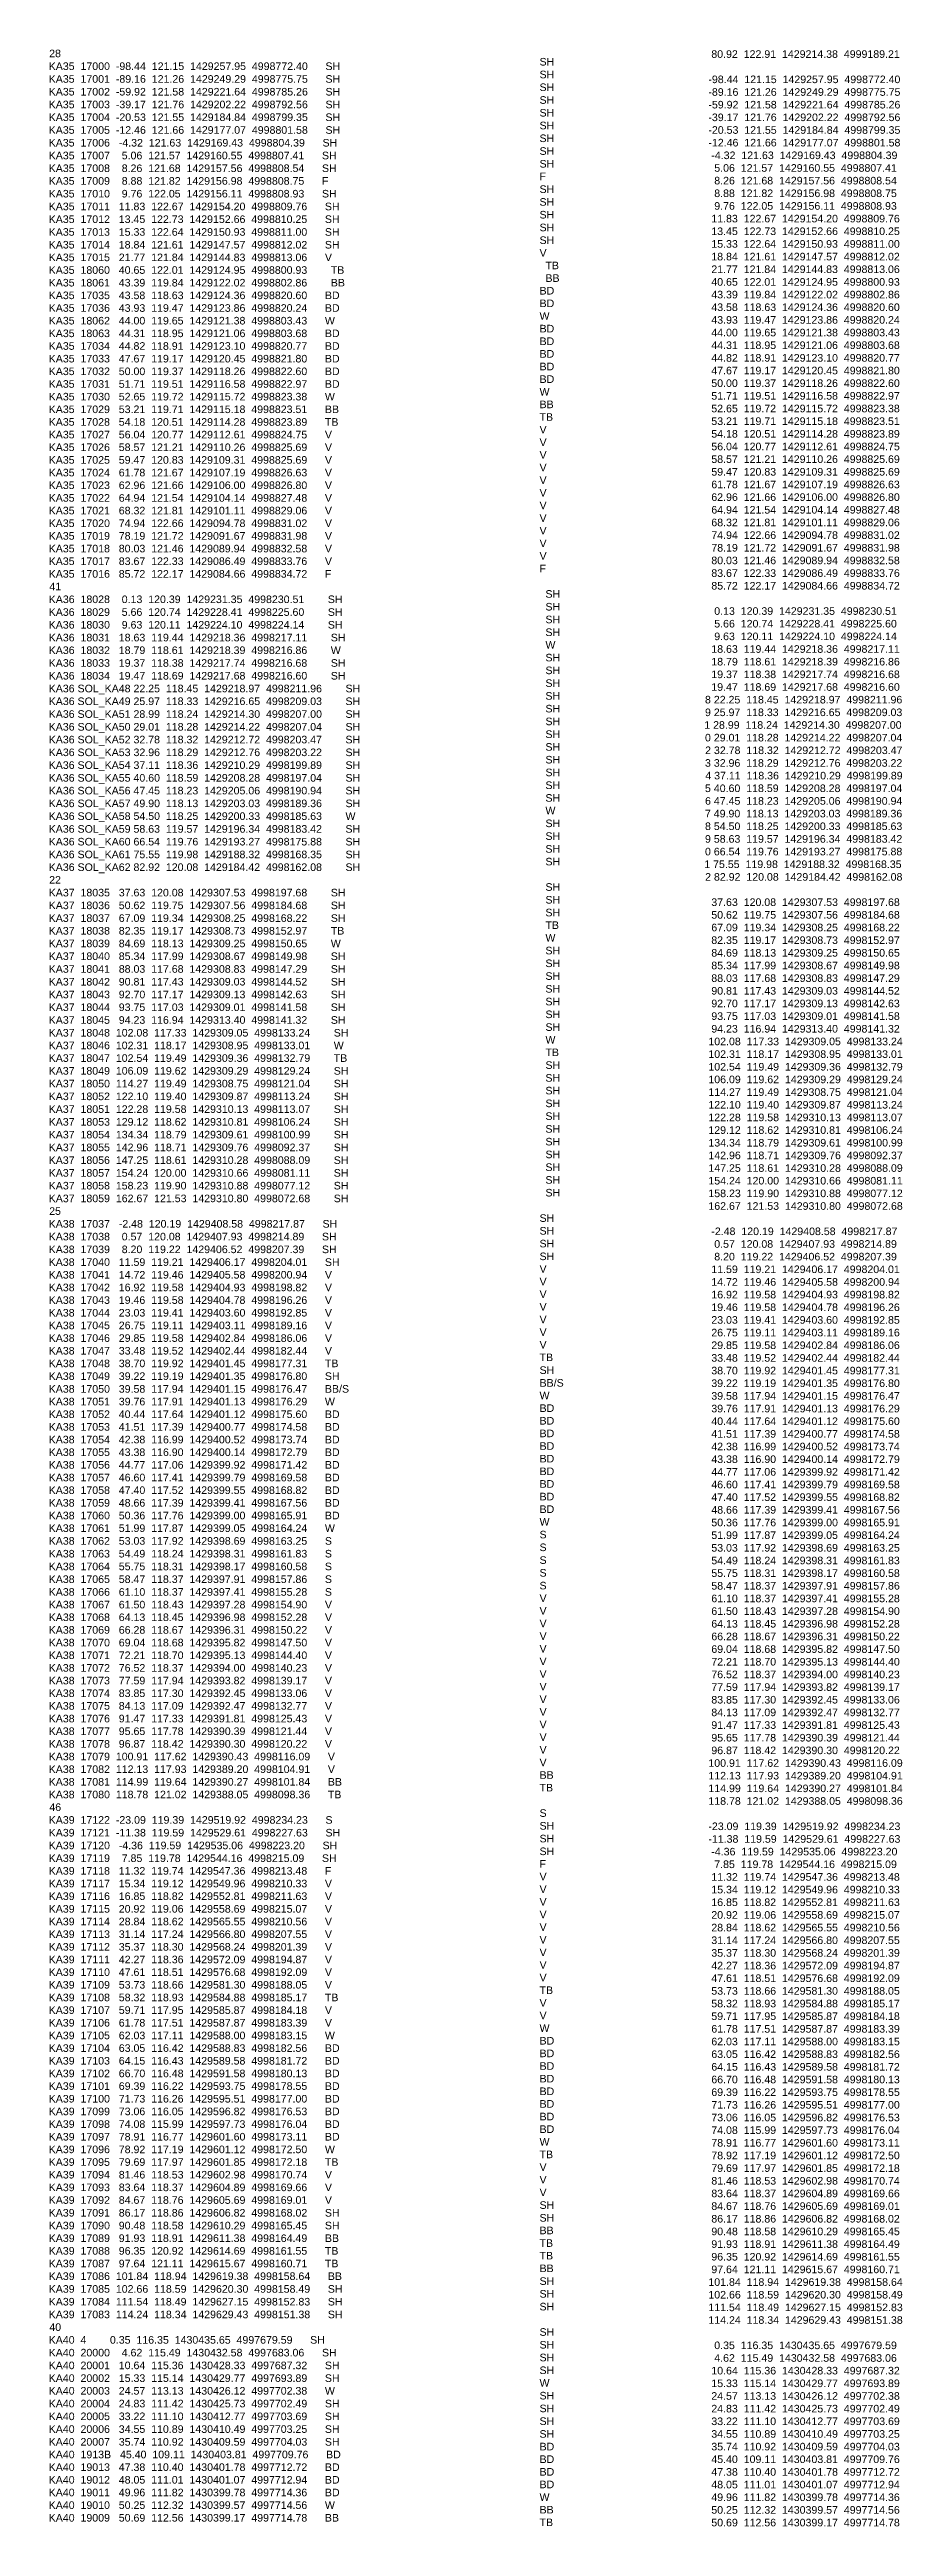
# Model space of a CAD drawing. Header units: millimetres. Extents: x -4102225 to 9709333, y -443196 to 2258209.
# Drawn here: x 698815 to 755053, y 907507 to 1070949 of the extents above; entities that cross this region are included whole.
import ezdxf

# ---------------------------------------------------------------- set-up
doc = ezdxf.new("R2010")
doc.units = ezdxf.units.MM
doc.layers.get('0').update_dxf_attribs({"lineweight": 0})
doc.styles.get("Standard").update_dxf_attribs({"font": 'arial.ttf'})

msp = doc.modelspace()

# ---------------------------------------------------------------- texts
at = {"color": 32, "true_color": 0xcd6928}
for s, p in [('28', (698788.335, 1070441.911)), ('KA35  17000  -98.44  121.15  1429257.95  4998772.40      SH', (698757.64, 1069600.051)), ('KA35  17001  -89.16  121.26  1429249.29  4998775.75      SH', (698757.64, 1068758.191)), ('   SH', (730542.682, 1069895.104)), ('   SH', (730542.682, 1069053.244)), ('KA35  17002  -59.92  121.58  1429221.64  4998785.26      SH', (698757.64, 1067916.331)), ('KA35  17003  -39.17  121.76  1429202.22  4998792.56      SH', (698757.64, 1067074.471)), ('   SH', (730542.682, 1068211.384)), ('   SH', (730542.682, 1067369.524)), ('KA35  17004  -20.53  121.55  1429184.84  4998799.35      SH', (698757.64, 1066232.611)), ('KA35  17005  -12.46  121.66  1429177.07  4998801.58      SH', (698757.64, 1065390.751)), ('   SH', (730542.682, 1066527.664)), ('   SH', (730542.682, 1065685.804)), ('KA35  17006   -4.32  121.63  1429169.43  4998804.39      SH', (698757.64, 1064548.891)), ('KA35  17007    5.06  121.57  1429160.55  4998807.41      SH', (698757.64, 1063707.031)), ('   SH', (730542.682, 1064843.944)), ('   SH', (730542.682, 1064002.084)), ('KA35  17008    8.26  121.68  1429157.56  4998808.54      SH', (698757.64, 1062865.171)), ('KA35  17009    8.88  121.82  1429156.98  4998808.75      F', (698757.64, 1062029.792)), ('   SH', (730542.682, 1063160.224)), ('   F', (730542.682, 1062326.891)), ('KA35  17010    9.76  122.05  1429156.11  4998808.93      SH', (698757.64, 1061187.932)), ('KA35  17011   11.83  122.67  1429154.20  4998809.76      SH', (698757.64, 1060346.072)), ('   SH', (730542.682, 1061485.031)), ('   SH', (730542.682, 1060643.171)), ('KA35  17012   13.45  122.73  1429152.66  4998810.25      SH', (698757.64, 1059504.212)), ('KA35  17013   15.33  122.64  1429150.93  4998811.00      SH', (698757.64, 1058662.352)), ('   SH', (730542.682, 1059801.311)), ('   SH', (730542.682, 1058959.451)), ('KA35  17014   18.84  121.61  1429147.57  4998812.02      SH', (698757.64, 1057820.492)), ('KA35  17015   21.77  121.84  1429144.83  4998813.06      V', (698757.64, 1056985.112)), ('   V', (730542.682, 1057284.258)), ('   SH', (730542.682, 1058117.591)), ('KA35  18060   40.65  122.01  1429124.95  4998800.93        TB', (698757.64, 1056149.733)), ('     TB', (730542.682, 1056450.925)), ('     BB', (730542.682, 1055617.591)), ('KA35  18061   43.39  119.84  1429122.02  4998802.86        BB', (698757.64, 1055314.353)), ('KA35  17035   43.58  118.63  1429124.36  4998820.60      BD', (698757.64, 1054478.973)), ('   BD', (730542.682, 1054784.258)), ('   BD', (730542.682, 1053950.925)), ('KA35  17036   43.93  119.47  1429123.86  4998820.24      BD', (698757.64, 1053643.593)), ('KA35  18062   44.00  119.65  1429121.38  4998803.43      W', (698757.64, 1052808.214)), ('   W', (730542.682, 1053117.591)), ('   BD', (730542.682, 1052284.258)), ('KA35  18063   44.31  118.95  1429121.06  4998803.68      BD', (698757.64, 1051972.834)), ('KA35  17034   44.82  118.91  1429123.10  4998820.77      BD', (698757.64, 1051137.454)), ('   BD', (730542.682, 1051450.925)), ('   BD', (730542.682, 1050617.591)), ('KA35  17033   47.67  119.17  1429120.45  4998821.80      BD', (698757.64, 1050302.074)), ('KA35  17032   50.00  119.37  1429118.26  4998822.60      BD', (698757.64, 1049466.695)), ('   BD', (730542.682, 1049784.258)), ('   BD', (730542.682, 1048950.925)), ('KA35  17031   51.71  119.51  1429116.58  4998822.97      BD', (698757.64, 1048631.315)), ('KA35  17030   52.65  119.72  1429115.72  4998823.38      W', (698757.64, 1047795.935)), ('   W', (730542.682, 1048117.591)), ('   BB', (730542.682, 1047284.258)), ('KA35  17029   53.21  119.71  1429115.18  4998823.51      BB', (698757.64, 1046960.556)), ('KA35  17028   54.18  120.51  1429114.28  4998823.89      TB', (698757.64, 1046125.176)), ('   V', (730542.682, 1045617.591)), ('   TB', (730542.682, 1046450.925)), ('KA35  17027   56.04  120.77  1429112.61  4998824.75      V', (698757.64, 1045289.796)), ('KA35  17026   58.57  121.21  1429110.26  4998825.69      V', (698757.64, 1044454.416)), ('   V', (730542.682, 1044784.258)), ('   V', (730542.682, 1043950.925)), ('KA35  17025   59.47  120.83  1429109.31  4998825.69      V', (698757.64, 1043619.037)), ('KA35  17024   61.78  121.67  1429107.19  4998826.63      V', (698757.64, 1042783.657)), ('   V', (730542.682, 1043117.591)), ('   V', (730542.682, 1042284.258)), ('KA35  17023   62.96  121.66  1429106.00  4998826.80      V', (698757.64, 1041948.277)), ('KA35  17022   64.94  121.54  1429104.14  4998827.48      V', (698757.64, 1041112.898)), ('   V', (730542.682, 1041450.925)), ('KA35  17021   68.32  121.81  1429101.11  4998829.06      V', (698757.64, 1040277.518)), ('KA35  17020   74.94  122.66  1429094.78  4998831.02      V', (698757.64, 1039442.138)), ('   V', (730542.682, 1040617.591)), ('   V', (730542.682, 1039784.258)), ('KA35  17019   78.19  121.72  1429091.67  4998831.98      V', (698757.64, 1038606.758)), ('KA35  17018   80.03  121.46  1429089.94  4998832.58      V', (698757.64, 1037771.379)), ('   V', (730542.682, 1038950.925)), ('   V', (730542.682, 1038117.591)), ('KA35  17017   83.67  122.33  1429086.49  4998833.76      V', (698757.64, 1036935.999)), ('KA35  17016   85.72  122.17  1429084.66  4998834.72      F', (698757.64, 1036100.619)), ('   V', (730542.682, 1037284.258)), ('   F', (730542.682, 1036450.925)), ('KA36  18028    0.13  120.39  1429231.35  4998230.51        SH', (698757.64, 1034423.38)), ('41', (698799.932, 1035265.24)), ('     SH', (730542.682, 1034775.731)), ('KA36  18029    5.66  120.74  1429228.41  4998225.60        SH', (698757.64, 1033581.52)), ('KA36  18030    9.63  120.11  1429224.10  4998224.14        SH', (698757.64, 1032739.66)), ('     SH', (730542.682, 1033933.871)), ('     SH', (730542.682, 1033092.011)), ('KA36  18031   18.63  119.44  1429218.36  4998217.11        SH', (698757.64, 1031897.8)), ('KA36  18032   18.79  118.61  1429218.39  4998216.86        W', (698757.64, 1031062.42)), ('     W', (730542.682, 1031416.818)), ('     SH', (730542.682, 1032250.151)), ('KA36  18033   19.37  118.38  1429217.74  4998216.68        SH', (698757.64, 1030220.56)), ('KA36  18034   19.47  118.69  1429217.68  4998216.60        SH', (698757.64, 1029378.7)), ('     SH', (730542.682, 1030574.958)), ('     SH', (730542.682, 1029733.098)), ('KA36 SOL_KA48 22.25  118.45  1429218.97  4998211.96        SH', (698757.64, 1028536.499)), ('KA36 SOL_KA49 25.97  118.33  1429216.65  4998209.03        SH', (698757.64, 1027694.298)), ('     SH', (730542.682, 1028891.238)), ('     SH', (730542.682, 1028049.378)), ('KA36 SOL_KA51 28.99  118.24  1429214.30  4998207.00        SH', (698757.64, 1026852.097)), ('KA36 SOL_KA50 29.01  118.28  1429214.22  4998207.04        SH', (698757.64, 1026009.896)), ('     SH', (730542.682, 1027207.518)), ('     SH', (730542.682, 1026365.658)), ('KA36 SOL_KA52 32.78  118.32  1429212.72  4998203.47        SH', (698757.64, 1025167.695)), ('KA36 SOL_KA53 32.96  118.29  1429212.76  4998203.22        SH', (698757.64, 1024325.494)), ('     SH', (730542.682, 1025523.799)), ('     SH', (730542.682, 1024681.939)), ('KA36 SOL_KA54 37.11  118.36  1429210.29  4998199.89        SH', (698757.64, 1023483.293)), ('KA36 SOL_KA55 40.60  118.59  1429208.28  4998197.04        SH', (698757.64, 1022641.092)), ('     SH', (730542.682, 1023840.079)), ('     SH', (730542.682, 1022998.219)), ('KA36 SOL_KA56 47.45  118.23  1429205.06  4998190.94        SH', (698757.64, 1021798.891)), ('     SH', (730542.682, 1022156.359)), ('     SH', (730542.682, 1021314.499)), ('KA36 SOL_KA57 49.90  118.13  1429203.03  4998189.36        SH', (698757.64, 1020956.69)), ('KA36 SOL_KA58 54.50  118.25  1429200.33  4998185.63        W', (698757.64, 1020114.489)), ('     W', (730542.682, 1020481.166)), ('     SH', (730542.682, 1019639.306)), ('KA36 SOL_KA59 58.63  119.57  1429196.34  4998183.42        SH', (698757.64, 1019272.288)), ('KA36 SOL_KA60 66.54  119.76  1429193.27  4998175.88        SH', (698757.64, 1018430.087)), ('     SH', (730542.682, 1018797.446)), ('     SH', (730542.682, 1017955.586)), ('KA36 SOL_KA61 75.55  119.98  1429188.32  4998168.35        SH', (698757.64, 1017587.886)), ('KA36 SOL_KA62 82.92  120.08  1429184.42  4998162.08        SH', (698757.64, 1016745.685)), ('     SH', (730542.682, 1017113.726)), ('KA37  18035   37.63  120.08  1429307.53  4998197.68        SH', (698757.64, 1015068.446)), ('22', (698788.335, 1015910.305)), ('     SH', (730542.682, 1015438.533)), ('     SH', (730542.682, 1014596.673)), ('KA37  18036   50.62  119.75  1429307.56  4998184.68        SH', (698757.64, 1014226.586)), ('KA37  18037   67.09  119.34  1429308.25  4998168.22        SH', (698757.64, 1013384.726)), ('     TB', (730542.682, 1012921.479)), ('     SH', (730542.682, 1013754.813)), ('KA37  18038   82.35  119.17  1429308.73  4998152.97        TB', (698757.64, 1012549.346)), ('KA37  18039   84.69  118.13  1429309.25  4998150.65        W', (698757.64, 1011713.966)), ('     W', (730542.682, 1012088.146)), ('     SH', (730542.682, 1011246.286)), ('KA37  18040   85.34  117.99  1429308.67  4998149.98        SH', (698757.64, 1010872.106)), ('KA37  18041   88.03  117.68  1429308.83  4998147.29        SH', (698757.64, 1010030.246)), ('     SH', (730542.682, 1010404.426)), ('KA37  18042   90.81  117.43  1429309.03  4998144.52        SH', (698757.64, 1009188.386)), ('KA37  18043   92.70  117.17  1429309.13  4998142.63        SH', (698757.64, 1008346.526)), ('     SH', (730542.682, 1009562.566)), ('     SH', (730542.682, 1008720.706)), ('KA37  18044   93.75  117.03  1429309.01  4998141.58        SH', (698757.64, 1007504.667)), ('KA37  18045   94.23  116.94  1429313.40  4998141.32        SH', (698757.64, 1006662.807)), ('     SH', (730542.682, 1007878.846)), ('     SH', (730542.682, 1007036.986)), ('KA37  18048  102.08  117.33  1429309.05  4998133.24        SH', (698757.64, 1005820.947)), ('KA37  18046  102.31  118.17  1429308.95  4998133.01        W', (698757.64, 1004985.567)), ('     W', (730542.682, 1005361.793)), ('     SH', (730542.682, 1006195.126)), ('KA37  18047  102.54  119.49  1429309.36  4998132.79        TB', (698757.64, 1004150.187)), ('KA37  18049  106.09  119.62  1429309.29  4998129.24        SH', (698757.64, 1003308.327)), ('     TB', (730542.682, 1004528.46)), ('     SH', (730542.682, 1003686.6)), ('KA37  18050  114.27  119.49  1429308.75  4998121.04        SH', (698757.64, 1002466.467)), ('KA37  18052  122.10  119.40  1429309.87  4998113.24        SH', (698757.64, 1001624.607)), ('     SH', (730542.682, 1002844.74)), ('     SH', (730542.682, 1002002.88)), ('KA37  18051  122.28  119.58  1429310.13  4998113.07        SH', (698757.64, 1000782.748)), ('KA37  18053  129.12  118.62  1429310.81  4998106.24        SH', (698757.64, 999940.888)), ('     SH', (730542.682, 1001161.02)), ('     SH', (730542.682, 1000319.16)), ('KA37  18054  134.34  118.79  1429309.61  4998100.99        SH', (698757.64, 999099.028)), ('KA37  18055  142.96  118.71  1429309.76  4998092.37        SH', (698757.64, 998257.168)), ('     SH', (730542.682, 999477.3)), ('     SH', (730542.682, 998635.44)), ('KA37  18056  147.25  118.61  1429310.28  4998088.09        SH', (698757.64, 997415.308)), ('KA37  18057  154.24  120.00  1429310.66  4998081.11        SH', (698757.64, 996573.448)), ('     SH', (730542.682, 997793.58)), ('     SH', (730542.682, 996951.72)), ('KA37  18058  158.23  119.90  1429310.88  4998077.12        SH', (698757.64, 995731.588)), ('KA37  18059  162.67  121.53  1429310.80  4998072.68        SH', (698757.64, 994889.728)), ('     SH', (730542.682, 996109.86)), ('     SH', (730542.682, 995268)), ('25', (698788.335, 994054.348)), ('   SH', (730542.682, 993592.807)), ('KA38  17037   -2.48  120.19  1429408.58  4998217.87      SH', (698757.64, 993212.488)), ('KA38  17038    0.57  120.08  1429407.93  4998214.89      SH', (698757.64, 992370.628)), ('   SH', (730542.682, 992750.947)), ('   SH', (730542.682, 991909.087)), ('KA38  17039    8.20  119.22  1429406.52  4998207.39      SH', (698757.64, 991528.768)), ('KA38  17040   11.59  119.21  1429406.17  4998204.01      SH', (698757.64, 990686.908)), ('   V', (730542.682, 990233.894)), ('   SH', (730542.682, 991067.227)), ('KA38  17041   14.72  119.46  1429405.58  4998200.94      V', (698757.64, 989851.529)), ('KA38  17042   16.92  119.58  1429404.93  4998198.82      V', (698757.64, 989016.149)), ('   V', (730542.682, 989400.561)), ('   V', (730542.682, 988567.227)), ('KA38  17043   19.46  119.58  1429404.78  4998196.26      V', (698757.64, 988180.769)), ('KA38  17044   23.03  119.41  1429403.60  4998192.85      V', (698757.64, 987345.39)), ('   V', (730542.682, 987733.894)), ('   V', (730542.682, 986900.561)), ('KA38  17045   26.75  119.11  1429403.11  4998189.16      V', (698757.64, 986510.01)), ('KA38  17046   29.85  119.58  1429402.84  4998186.06      V', (698757.64, 985674.63)), ('   V', (730542.682, 986067.227)), ('   V', (730542.682, 985233.894)), ('KA38  17047   33.48  119.52  1429402.44  4998182.44      V', (698757.64, 984839.25)), ('KA38  17048   38.70  119.92  1429401.45  4998177.31      TB', (698757.64, 984003.871)), ('   TB', (730542.682, 984400.561)), ('   SH', (730542.682, 983558.701)), ('KA38  17049   39.22  119.19  1429401.35  4998176.80      SH', (698757.64, 983162.011)), ('KA38  17050   39.58  117.94  1429401.15  4998176.47      BB/S', (698757.64, 982320.151)), ('   W', (730542.682, 981883.508)), ('   BB/S', (730542.682, 982716.841)), ('KA38  17051   39.76  117.91  1429401.13  4998176.29      W', (698757.64, 981484.771)), ('KA38  17052   40.44  117.64  1429401.12  4998175.60      BD', (698757.64, 980649.391)), ('   BD', (730542.682, 981050.174)), ('   BD', (730542.682, 980216.841)), ('KA38  17053   41.51  117.39  1429400.77  4998174.58      BD', (698757.64, 979814.012)), ('KA38  17054   42.38  116.99  1429400.52  4998173.74      BD', (698757.64, 978978.632)), ('   BD', (730542.682, 979383.508)), ('   BD', (730542.682, 978550.174)), ('KA38  17055   43.38  116.90  1429400.14  4998172.79      BD', (698757.64, 978143.252)), ('KA38  17056   44.77  117.06  1429399.92  4998171.42      BD', (698757.64, 977307.873)), ('   BD', (730542.682, 977716.841)), ('KA38  17057   46.60  117.41  1429399.79  4998169.58      BD', (698757.64, 976472.493)), ('KA38  17058   47.40  117.52  1429399.55  4998168.82      BD', (698757.64, 975637.113)), ('   BD', (730542.682, 976883.508)), ('   BD', (730542.682, 976050.174)), ('KA38  17059   48.66  117.39  1429399.41  4998167.56      BD', (698757.64, 974801.733)), ('KA38  17060   50.36  117.76  1429399.00  4998165.91      BD', (698757.64, 973966.354)), ('   BD', (730542.682, 975216.841)), ('   BD', (730542.682, 974383.508)), ('KA38  17061   51.99  117.87  1429399.05  4998164.24      W', (698757.64, 973130.974)), ('KA38  17062   53.03  117.92  1429398.69  4998163.25      S', (698757.64, 972289.114)), ('   W', (730542.682, 973550.174)), ('   S', (730542.682, 972708.314)), ('KA38  17063   54.49  118.24  1429398.31  4998161.83      S', (698757.64, 971447.254)), ('KA38  17064   55.75  118.31  1429398.17  4998160.58      S', (698757.64, 970605.394)), ('   S', (730542.682, 971866.454)), ('   S', (730542.682, 971024.594)), ('KA38  17065   58.47  118.37  1429397.91  4998157.86      S', (698757.64, 969763.534)), ('KA38  17066   61.10  118.37  1429397.41  4998155.28      S', (698757.64, 968921.674)), ('   S', (730542.682, 970182.734)), ('   S', (730542.682, 969340.875)), ('KA38  17067   61.50  118.43  1429397.28  4998154.90      V', (698757.64, 968086.295)), ('KA38  17068   64.13  118.45  1429396.98  4998152.28      V', (698757.64, 967250.915)), ('   V', (730542.682, 968507.541)), ('   V', (730542.682, 967674.208)), ('KA38  17069   66.28  118.67  1429396.31  4998150.22      V', (698757.64, 966415.535)), ('KA38  17070   69.04  118.68  1429395.82  4998147.50      V', (698757.64, 965580.155)), ('   V', (730542.682, 966840.875)), ('   V', (730542.682, 966007.541)), ('KA38  17071   72.21  118.70  1429395.13  4998144.40      V', (698757.64, 964744.776)), ('KA38  17072   76.52  118.37  1429394.00  4998140.23      V', (698757.64, 963909.396)), ('   V', (730542.682, 965174.208)), ('   V', (730542.682, 964340.875)), ('KA38  17073   77.59  117.94  1429393.82  4998139.17      V', (698757.64, 963074.016)), ('KA38  17074   83.85  117.30  1429392.45  4998133.06      V', (698757.64, 962238.637)), ('   V', (730542.682, 963507.541)), ('   V', (730542.682, 962674.208)), ('KA38  17075   84.13  117.09  1429392.47  4998132.77      V', (698757.64, 961403.257)), ('KA38  17076   91.47  117.33  1429391.81  4998125.43      V', (698757.64, 960567.877)), ('   V', (730542.682, 961840.875)), ('   V', (730542.682, 961007.541)), ('KA38  17077   95.65  117.78  1429390.39  4998121.44      V', (698757.64, 959732.497)), ('   V', (730542.682, 960174.208)), ('   V', (730542.682, 959340.875)), ('KA38  17078   96.87  118.42  1429390.30  4998120.22      V', (698757.64, 958897.118)), ('KA38  17079  100.91  117.62  1429390.43  4998116.09      V', (698757.64, 958061.738)), ('   V', (730542.682, 958507.541)), ('   V', (730542.682, 957674.208)), ('KA38  17082  112.13  117.93  1429389.20  4998104.91      V', (698757.64, 957226.358)), ('KA38  17081  114.99  119.64  1429390.27  4998101.84      BB', (698757.64, 956390.979)), ('   TB', (730542.682, 956007.541)), ('   BB', (730542.682, 956840.875)), ('KA38  17080  118.78  121.02  1429388.05  4998098.36      TB', (698757.64, 955555.599)), ('46', (698799.932, 954720.219)), ('   S', (730542.682, 954332.348)), ('KA39  17122  -23.09  119.39  1429519.92  4998234.23      S', (698757.64, 953878.359)), ('KA39  17121  -11.38  119.59  1429529.61  4998227.63      SH', (698757.64, 953036.499)), ('   SH', (730542.682, 953490.488)), ('   SH', (730542.682, 952648.628)), ('KA39  17120   -4.36  119.59  1429535.06  4998223.20      SH', (698757.64, 952194.639)), ('KA39  17119    7.85  119.78  1429544.16  4998215.09      SH', (698757.64, 951352.779)), ('   SH', (730542.682, 951806.768)), ('   F', (730542.682, 950973.435)), ('KA39  17118   11.32  119.74  1429547.36  4998213.48      F', (698757.64, 950517.4)), ('KA39  17117   15.34  119.12  1429549.96  4998210.33      V', (698757.64, 949682.02)), ('   V', (730542.682, 950140.101)), ('   V', (730542.682, 949306.768)), ('KA39  17116   16.85  118.82  1429552.81  4998211.63      V', (698757.64, 948846.64)), ('KA39  17115   20.92  119.06  1429558.69  4998215.07      V', (698757.64, 948011.26)), ('   V', (730542.682, 948473.435)), ('   V', (730542.682, 947640.101)), ('KA39  17114   28.84  118.62  1429565.55  4998210.56      V', (698757.64, 947175.881)), ('KA39  17113   31.14  117.24  1429566.80  4998207.55      V', (698757.64, 946340.501)), ('   V', (730542.682, 946806.768)), ('   V', (730542.682, 945973.435)), ('KA39  17112   35.37  118.30  1429568.24  4998201.39      V', (698757.64, 945505.121)), ('KA39  17111   42.27  118.36  1429572.09  4998194.87      V', (698757.64, 944669.742)), ('   V', (730542.682, 945140.101)), ('   V', (730542.682, 944306.768)), ('KA39  17110   47.61  118.51  1429576.68  4998192.09      V', (698757.64, 943834.362)), ('KA39  17109   53.73  118.66  1429581.30  4998188.05      V', (698757.64, 942998.982)), ('   V', (730542.682, 943473.435)), ('   TB', (730542.682, 942640.101)), ('KA39  17108   58.32  118.93  1429584.88  4998185.17      TB', (698757.64, 942163.602)), ('KA39  17107   59.71  117.95  1429585.87  4998184.18      V', (698757.64, 941328.223)), ('   V', (730542.682, 941806.768)), ('   V', (730542.682, 940973.435)), ('KA39  17106   61.78  117.51  1429587.87  4998183.39      V', (698757.64, 940492.843)), ('KA39  17105   62.03  117.11  1429588.00  4998183.15      W', (698757.64, 939657.463)), ('   W', (730542.682, 940140.101)), ('   BD', (730542.682, 939306.768)), ('KA39  17104   63.05  116.42  1429588.83  4998182.56      BD', (698757.64, 938822.084)), ('KA39  17103   64.15  116.43  1429589.58  4998181.72      BD', (698757.64, 937986.704)), ('   BD', (730542.682, 938473.435)), ('KA39  17102   66.70  116.48  1429591.58  4998180.13      BD', (698757.64, 937151.324)), ('KA39  17101   69.39  116.22  1429593.75  4998178.55      BD', (698757.64, 936315.944)), ('   BD', (730542.682, 937640.101)), ('   BD', (730542.682, 936806.768)), ('KA39  17100   71.73  116.26  1429595.51  4998177.00      BD', (698757.64, 935480.565)), ('KA39  17099   73.06  116.05  1429596.82  4998176.53      BD', (698757.64, 934645.185)), ('   BD', (730542.682, 935973.435)), ('   BD', (730542.682, 935140.101)), ('KA39  17098   74.08  115.99  1429597.73  4998176.04      BD', (698757.64, 933809.805)), ('KA39  17097   78.91  116.77  1429601.60  4998173.11      BD', (698757.64, 932974.426)), ('   BD', (730542.682, 934306.768)), ('   BD', (730542.682, 933473.435)), ('KA39  17096   78.92  117.19  1429601.12  4998172.50      W', (698757.64, 932139.046)), ('KA39  17095   79.69  117.97  1429601.85  4998172.18      TB', (698757.64, 931303.666)), ('   W', (730542.682, 932640.101)), ('   TB', (730542.682, 931806.768)), ('KA39  17094   81.46  118.53  1429602.98  4998170.74      V', (698757.64, 930468.286)), ('KA39  17093   83.64  118.37  1429604.89  4998169.66      V', (698757.64, 929632.907)), ('   V', (730542.682, 930973.435)), ('   V', (730542.682, 930140.101)), ('KA39  17092   84.67  118.76  1429605.69  4998169.01      V', (698757.64, 928797.527)), ('KA39  17091   86.17  118.86  1429606.82  4998168.02      SH', (698757.64, 927955.667)), ('   V', (730542.682, 929306.768)), ('   SH', (730542.682, 928464.908)), ('KA39  17090   90.48  118.58  1429610.29  4998165.45      SH', (698757.64, 927113.807)), ('KA39  17089   91.93  118.91  1429611.38  4998164.49      BB', (698757.64, 926278.427)), ('   SH', (730542.682, 927623.048)), ('   BB', (730542.682, 926789.715)), ('KA39  17088   96.35  120.92  1429614.69  4998161.55      TB', (698757.64, 925443.048)), ('KA39  17087   97.64  121.11  1429615.67  4998160.71      TB', (698757.64, 924607.668)), ('   TB', (730542.682, 925956.382)), ('   TB', (730542.682, 925123.048)), ('KA39  17086  101.84  118.94  1429619.38  4998158.64      BB', (698757.64, 923772.288)), ('   SH', (730542.682, 923447.855)), ('   BB', (730542.682, 924289.715)), ('KA39  17085  102.66  118.59  1429620.30  4998158.49      SH', (698757.64, 922930.428)), ('KA39  17084  111.54  118.49  1429627.15  4998152.83      SH', (698757.64, 922088.568)), ('   SH', (730542.682, 922605.995)), ('   SH', (730542.682, 921764.135)), ('KA39  17083  114.24  118.34  1429629.43  4998151.38      SH', (698757.64, 921246.708)), ('40', (698799.932, 920411.329)), ('   SH', (730542.682, 920088.942)), ('KA40  4        0.35  116.35  1430435.65  4997679.59      SH', (698757.64, 919569.469)), ('KA40  20000    4.62  115.49  1430432.58  4997683.06      SH', (698757.64, 918727.609)), ('   SH', (730542.682, 919247.082)), ('   SH', (730542.682, 918405.222)), ('KA40  20001   10.64  115.36  1430428.33  4997687.32      SH', (698757.64, 917885.749)), ('KA40  20002   15.33  115.14  1430429.77  4997693.89      SH', (698757.64, 917043.889)), ('   W', (730542.682, 916730.029)), ('   SH', (730542.682, 917563.362)), ('KA40  20003   24.57  113.13  1430426.12  4997702.38      W', (698757.64, 916208.509)), ('KA40  20004   24.83  111.42  1430425.73  4997702.49      SH', (698757.64, 915366.649)), ('   SH', (730542.682, 915888.169)), ('   SH', (730542.682, 915046.309)), ('KA40  20005   33.22  111.10  1430412.77  4997703.69      SH', (698757.64, 914524.789)), ('KA40  20006   34.55  110.89  1430410.49  4997703.25      SH', (698757.64, 913682.929)), ('   SH', (730542.682, 914204.449)), ('   SH', (730542.682, 913362.589)), ('KA40  20007   35.74  110.92  1430409.59  4997704.03      SH', (698757.64, 912841.069)), ('KA40  1913B   45.40  109.11  1430403.81  4997709.76      BD', (698757.64, 912005.69)), ('   BD', (730542.682, 912529.256)), ('   BD', (730542.682, 911695.922)), ('KA40  19013   47.38  110.40  1430401.78  4997712.72      BD', (698757.64, 911170.31)), ('KA40  19012   48.05  111.01  1430401.07  4997712.94      BD', (698757.64, 910334.93)), ('   BD', (730542.682, 910862.589)), ('   BD', (730542.682, 910029.256)), ('KA40  19011   49.96  111.82  1430399.78  4997714.36      BD', (698757.64, 909499.551)), ('KA40  19010   50.25  112.32  1430399.57  4997714.56      W', (698757.64, 908664.171)), ('   W', (730542.682, 909195.922)), ('   BB', (730542.682, 908362.589)), ('KA40  19009   50.69  112.56  1430399.17  4997714.78      BB', (698757.64, 907828.791)), ('   TB', (730542.682, 907529.256))]:
    msp.add_text(s, height=500, dxfattribs=at).set_placement(p)
for s, p in [('  80.92  122.91  1429214.38  4999189.21', (742062.706, 1070401.101)), (' -98.44  121.15  1429257.95  4998772.40', (742062.706, 1068732.388)), (' -89.16  121.26  1429249.29  4998775.75', (742062.706, 1067897.008)), (' -59.92  121.58  1429221.64  4998785.26', (742062.706, 1067061.628)), (' -39.17  121.76  1429202.22  4998792.56', (742062.706, 1066226.249)), (' -20.53  121.55  1429184.84  4998799.35', (742062.706, 1065390.869)), (' -12.46  121.66  1429177.07  4998801.58', (742062.706, 1064555.489)), ('  -4.32  121.63  1429169.43  4998804.39', (742062.706, 1063720.109)), ('   5.06  121.57  1429160.55  4998807.41', (742062.706, 1062884.73)), ('   8.26  121.68  1429157.56  4998808.54', (742062.706, 1062049.35)), ('   8.88  121.82  1429156.98  4998808.75', (742062.706, 1061213.97)), ('   9.76  122.05  1429156.11  4998808.93', (742062.706, 1060378.591)), ('  11.83  122.67  1429154.20  4998809.76', (742062.706, 1059543.211)), ('  13.45  122.73  1429152.66  4998810.25', (742062.706, 1058707.831)), ('  15.33  122.64  1429150.93  4998811.00', (742062.706, 1057872.451)), ('  18.84  121.61  1429147.57  4998812.02', (742062.706, 1057037.072)), ('  40.65  122.01  1429124.95  4998800.93', (742062.706, 1055366.312)), ('  21.77  121.84  1429144.83  4998813.06', (742062.706, 1056201.692)), ('  43.39  119.84  1429122.02  4998802.86', (742062.706, 1054530.932)), ('  43.58  118.63  1429124.36  4998820.60', (742062.706, 1053695.553)), ('  43.93  119.47  1429123.86  4998820.24', (742062.706, 1052860.173)), ('  44.00  119.65  1429121.38  4998803.43', (742062.706, 1052024.793)), ('  44.31  118.95  1429121.06  4998803.68', (742062.706, 1051189.414)), ('  44.82  118.91  1429123.10  4998820.77', (742062.706, 1050354.034)), ('  47.67  119.17  1429120.45  4998821.80', (742062.706, 1049518.654)), ('  50.00  119.37  1429118.26  4998822.60', (742062.706, 1048683.274)), ('  51.71  119.51  1429116.58  4998822.97', (742062.706, 1047847.895)), ('  52.65  119.72  1429115.72  4998823.38', (742062.706, 1047012.515)), ('  53.21  119.71  1429115.18  4998823.51', (742062.706, 1046177.135)), ('  54.18  120.51  1429114.28  4998823.89', (742062.706, 1045341.756)), ('  56.04  120.77  1429112.61  4998824.75', (742062.706, 1044506.376)), ('  58.57  121.21  1429110.26  4998825.69', (742062.706, 1043670.996)), ('  59.47  120.83  1429109.31  4998825.69', (742062.706, 1042835.616)), ('  61.78  121.67  1429107.19  4998826.63', (742062.706, 1042000.237)), ('  62.96  121.66  1429106.00  4998826.80', (742062.706, 1041164.857)), ('  64.94  121.54  1429104.14  4998827.48', (742062.706, 1040329.477)), ('  68.32  121.81  1429101.11  4998829.06', (742062.706, 1039494.098)), ('  74.94  122.66  1429094.78  4998831.02', (742062.706, 1038658.718)), ('  78.19  121.72  1429091.67  4998831.98', (742062.706, 1037823.338)), ('  80.03  121.46  1429089.94  4998832.58', (742062.706, 1036987.958)), ('  83.67  122.33  1429086.49  4998833.76', (742062.706, 1036152.579)), ('  85.72  122.17  1429084.66  4998834.72', (742062.706, 1035317.199)), ('   0.13  120.39  1429231.35  4998230.51', (742062.706, 1033648.486)), ('   5.66  120.74  1429228.41  4998225.60', (742062.706, 1032813.106)), ('  18.63  119.44  1429218.36  4998217.11', (742062.706, 1031142.347)), ('   9.63  120.11  1429224.10  4998224.14', (742062.706, 1031977.726)), ('  18.79  118.61  1429218.39  4998216.86', (742062.706, 1030306.967)), ('  19.37  118.38  1429217.74  4998216.68', (742062.706, 1029471.587)), ('8 22.25  118.45  1429218.97  4998211.96', (742034.398, 1027800.828)), ('  19.47  118.69  1429217.68  4998216.60', (742062.706, 1028636.208)), ('1 28.99  118.24  1429214.30  4998207.00', (741986.649, 1026130.068)), ('9 25.97  118.33  1429216.65  4998209.03', (742033.716, 1026965.448)), ('0 29.01  118.28  1429214.22  4998207.04', (742033.716, 1025294.689)), ('2 32.78  118.32  1429212.72  4998203.47', (742042.243, 1024459.309)), ('3 32.96  118.29  1429212.76  4998203.22', (742033.375, 1023623.929)), ('4 37.11  118.36  1429210.29  4998199.89', (742053.839, 1022788.55)), ('5 40.60  118.59  1429208.28  4998197.04', (742033.716, 1021953.17)), ('6 47.45  118.23  1429205.06  4998190.94', (742036.445, 1021117.79)), ('8 54.50  118.25  1429200.33  4998185.63', (742034.398, 1019447.031)), ('7 49.90  118.13  1429203.03  4998189.36', (742029.623, 1020282.41)), ('0 66.54  119.76  1429193.27  4998175.88', (742033.716, 1017776.271)), ('9 58.63  119.57  1429196.34  4998183.42', (742033.716, 1018611.651)), ('1 75.55  119.98  1429188.32  4998168.35', (741986.649, 1016940.892)), ('2 82.92  120.08  1429184.42  4998162.08', (742042.243, 1016105.512)), ('  37.63  120.08  1429307.53  4998197.68', (742062.706, 1014436.799)), ('  50.62  119.75  1429307.56  4998184.68', (742062.706, 1013601.419)), ('  82.35  119.17  1429308.73  4998152.97', (742062.706, 1011930.66)), ('  67.09  119.34  1429308.25  4998168.22', (742062.706, 1012766.039)), ('  84.69  118.13  1429309.25  4998150.65', (742062.706, 1011095.28)), ('  85.34  117.99  1429308.67  4998149.98', (742062.706, 1010259.9)), ('  88.03  117.68  1429308.83  4998147.29', (742062.706, 1009424.52)), ('  90.81  117.43  1429309.03  4998144.52', (742062.706, 1008589.141)), ('  92.70  117.17  1429309.13  4998142.63', (742062.706, 1007753.761)), ('  93.75  117.03  1429309.01  4998141.58', (742062.706, 1006918.381)), (' 102.08  117.33  1429309.05  4998133.24', (742062.706, 1005247.622)), ('  94.23  116.94  1429313.40  4998141.32', (742062.706, 1006083.002)), (' 102.31  118.17  1429308.95  4998133.01', (742062.706, 1004412.242)), (' 102.54  119.49  1429309.36  4998132.79', (742062.706, 1003576.862)), (' 106.09  119.62  1429309.29  4998129.24', (742062.706, 1002741.483)), (' 114.27  119.49  1429308.75  4998121.04', (742062.706, 1001906.103)), (' 122.10  119.40  1429309.87  4998113.24', (742062.706, 1001070.723)), (' 122.28  119.58  1429310.13  4998113.07', (742062.706, 1000235.344)), (' 129.12  118.62  1429310.81  4998106.24', (742062.706, 999399.964)), (' 134.34  118.79  1429309.61  4998100.99', (742062.706, 998564.584)), (' 142.96  118.71  1429309.76  4998092.37', (742062.706, 997729.204)), (' 147.25  118.61  1429310.28  4998088.09', (742062.706, 996893.825)), (' 154.24  120.00  1429310.66  4998081.11', (742062.706, 996058.445)), (' 158.23  119.90  1429310.88  4998077.12', (742062.706, 995223.065)), (' 162.67  121.53  1429310.80  4998072.68', (742062.706, 994387.686)), ('  -2.48  120.19  1429408.58  4998217.87', (742062.706, 992718.972)), ('   0.57  120.08  1429407.93  4998214.89', (742062.706, 991883.593)), ('  11.59  119.21  1429406.17  4998204.01', (742062.706, 990212.833)), ('   8.20  119.22  1429406.52  4998207.39', (742062.706, 991048.213)), ('  14.72  119.46  1429405.58  4998200.94', (742062.706, 989377.454)), ('  16.92  119.58  1429404.93  4998198.82', (742062.706, 988542.074)), ('  23.03  119.41  1429403.60  4998192.85', (742062.706, 986871.314)), ('  19.46  119.58  1429404.78  4998196.26', (742062.706, 987706.694)), ('  26.75  119.11  1429403.11  4998189.16', (742062.706, 986035.935)), ('  29.85  119.58  1429402.84  4998186.06', (742062.706, 985200.555)), ('  33.48  119.52  1429402.44  4998182.44', (742062.706, 984365.175)), ('  38.70  119.92  1429401.45  4998177.31', (742062.706, 983529.796)), ('  39.22  119.19  1429401.35  4998176.80', (742062.706, 982694.416)), ('  39.58  117.94  1429401.15  4998176.47', (742062.706, 981859.036)), ('  40.44  117.64  1429401.12  4998175.60', (742062.706, 980188.277)), ('  39.76  117.91  1429401.13  4998176.29', (742062.706, 981023.656)), ('  41.51  117.39  1429400.77  4998174.58', (742062.706, 979352.897)), ('  42.38  116.99  1429400.52  4998173.74', (742062.706, 978517.517)), ('  43.38  116.90  1429400.14  4998172.79', (742062.706, 977682.138)), ('  44.77  117.06  1429399.92  4998171.42', (742062.706, 976846.758)), ('  46.60  117.41  1429399.79  4998169.58', (742062.706, 976011.378)), ('  47.40  117.52  1429399.55  4998168.82', (742062.706, 975175.998)), ('  48.66  117.39  1429399.41  4998167.56', (742062.706, 974340.619)), ('  50.36  117.76  1429399.00  4998165.91', (742062.706, 973505.239)), ('  51.99  117.87  1429399.05  4998164.24', (742062.706, 972669.859)), ('  53.03  117.92  1429398.69  4998163.25', (742062.706, 971834.48)), ('  54.49  118.24  1429398.31  4998161.83', (742062.706, 970999.1)), ('  55.75  118.31  1429398.17  4998160.58', (742062.706, 970163.72)), ('  58.47  118.37  1429397.91  4998157.86', (742062.706, 969328.34)), ('  61.10  118.37  1429397.41  4998155.28', (742062.706, 968492.961)), ('  61.50  118.43  1429397.28  4998154.90', (742062.706, 967657.581)), ('  64.13  118.45  1429396.98  4998152.28', (742062.706, 966822.201)), ('  66.28  118.67  1429396.31  4998150.22', (742062.706, 965986.822)), ('  69.04  118.68  1429395.82  4998147.50', (742062.706, 965151.442)), ('  72.21  118.70  1429395.13  4998144.40', (742062.706, 964316.062)), ('  76.52  118.37  1429394.00  4998140.23', (742062.706, 963480.682)), ('  77.59  117.94  1429393.82  4998139.17', (742062.706, 962645.303)), ('  83.85  117.30  1429392.45  4998133.06', (742062.706, 961809.923)), ('  84.13  117.09  1429392.47  4998132.77', (742062.706, 960974.543)), ('  91.47  117.33  1429391.81  4998125.43', (742062.706, 960139.163)), ('  95.65  117.78  1429390.39  4998121.44', (742062.706, 959303.784)), (' 100.91  117.62  1429390.43  4998116.09', (742062.706, 957633.024)), ('  96.87  118.42  1429390.30  4998120.22', (742062.706, 958468.404)), (' 112.13  117.93  1429389.20  4998104.91', (742062.706, 956797.645)), (' 114.99  119.64  1429390.27  4998101.84', (742062.706, 955962.265)), (' 118.78  121.02  1429388.05  4998098.36', (742062.706, 955126.885)), (' -23.09  119.39  1429519.92  4998234.23', (742062.706, 953458.172)), (' -11.38  119.59  1429529.61  4998227.63', (742062.706, 952622.792)), ('  -4.36  119.59  1429535.06  4998223.20', (742062.706, 951787.413)), ('   7.85  119.78  1429544.16  4998215.09', (742062.706, 950952.033)), ('  11.32  119.74  1429547.36  4998213.48', (742062.706, 950116.653)), ('  15.34  119.12  1429549.96  4998210.33', (742062.706, 949281.274)), ('  20.92  119.06  1429558.69  4998215.07', (742062.706, 947610.514)), ('  16.85  118.82  1429552.81  4998211.63', (742062.706, 948445.894)), ('  31.14  117.24  1429566.80  4998207.55', (742062.706, 945939.755)), ('  28.84  118.62  1429565.55  4998210.56', (742062.706, 946775.134)), ('  42.27  118.36  1429572.09  4998194.87', (742062.706, 944268.995)), ('  35.37  118.30  1429568.24  4998201.39', (742062.706, 945104.375)), ('  47.61  118.51  1429576.68  4998192.09', (742062.706, 943433.616)), ('  53.73  118.66  1429581.30  4998188.05', (742062.706, 942598.236)), ('  58.32  118.93  1429584.88  4998185.17', (742062.706, 941762.856)), ('  59.71  117.95  1429585.87  4998184.18', (742062.706, 940927.476)), ('  61.78  117.51  1429587.87  4998183.39', (742062.706, 940092.097)), ('  62.03  117.11  1429588.00  4998183.15', (742062.706, 939256.717)), ('  63.05  116.42  1429588.83  4998182.56', (742062.706, 938421.337)), ('  64.15  116.43  1429589.58  4998181.72', (742062.706, 937585.957)), ('  66.70  116.48  1429591.58  4998180.13', (742062.706, 936750.578)), ('  69.39  116.22  1429593.75  4998178.55', (742062.706, 935915.198)), ('  71.73  116.26  1429595.51  4998177.00', (742062.706, 935079.818)), ('  73.06  116.05  1429596.82  4998176.53', (742062.706, 934244.439)), ('  74.08  115.99  1429597.73  4998176.04', (742062.706, 933409.059)), ('  78.91  116.77  1429601.60  4998173.11', (742062.706, 932573.679)), ('  78.92  117.19  1429601.12  4998172.50', (742062.706, 931738.299)), ('  81.46  118.53  1429602.98  4998170.74', (742062.706, 930067.54)), ('  79.69  117.97  1429601.85  4998172.18', (742062.706, 930902.92)), ('  83.64  118.37  1429604.89  4998169.66', (742062.706, 929232.16)), ('  84.67  118.76  1429605.69  4998169.01', (742062.706, 928396.781)), ('  86.17  118.86  1429606.82  4998168.02', (742062.706, 927561.401)), ('  90.48  118.58  1429610.29  4998165.45', (742062.706, 926726.021)), ('  91.93  118.91  1429611.38  4998164.49', (742062.706, 925890.641)), ('  96.35  120.92  1429614.69  4998161.55', (742062.706, 925055.262)), (' 101.84  118.94  1429619.38  4998158.64', (742062.706, 923384.502)), ('  97.64  121.11  1429615.67  4998160.71', (742062.706, 924219.882)), (' 102.66  118.59  1429620.30  4998158.49', (742062.706, 922549.123)), (' 111.54  118.49  1429627.15  4998152.83', (742062.706, 921713.743)), (' 114.24  118.34  1429629.43  4998151.38', (742062.706, 920878.363)), ('   4.62  115.49  1430432.58  4997683.06', (742062.706, 918374.27)), ('   0.35  116.35  1430435.65  4997679.59', (742062.706, 919209.65)), ('  10.64  115.36  1430428.33  4997687.32', (742062.706, 917538.891)), ('  15.33  115.14  1430429.77  4997693.89', (742062.706, 916703.511)), ('  24.57  113.13  1430426.12  4997702.38', (742062.706, 915868.131)), ('  24.83  111.42  1430425.73  4997702.49', (742062.706, 915032.751)), ('  33.22  111.10  1430412.77  4997703.69', (742062.706, 914197.372)), ('  34.55  110.89  1430410.49  4997703.25', (742062.706, 913361.992)), ('  45.40  109.11  1430403.81  4997709.76', (742062.706, 911691.233)), ('  35.74  110.92  1430409.59  4997704.03', (742062.706, 912526.612)), ('  47.38  110.40  1430401.78  4997712.72', (742062.706, 910855.853)), ('  48.05  111.01  1430401.07  4997712.94', (742062.706, 910020.473)), ('  49.96  111.82  1430399.78  4997714.36', (742062.706, 909185.093)), ('  50.25  112.32  1430399.57  4997714.56', (742062.706, 908349.714)), ('  50.69  112.56  1430399.17  4997714.78', (742062.706, 907514.334))]:
    msp.add_text(s, height=500).set_placement(p)

doc.saveas('drawing.dxf')
